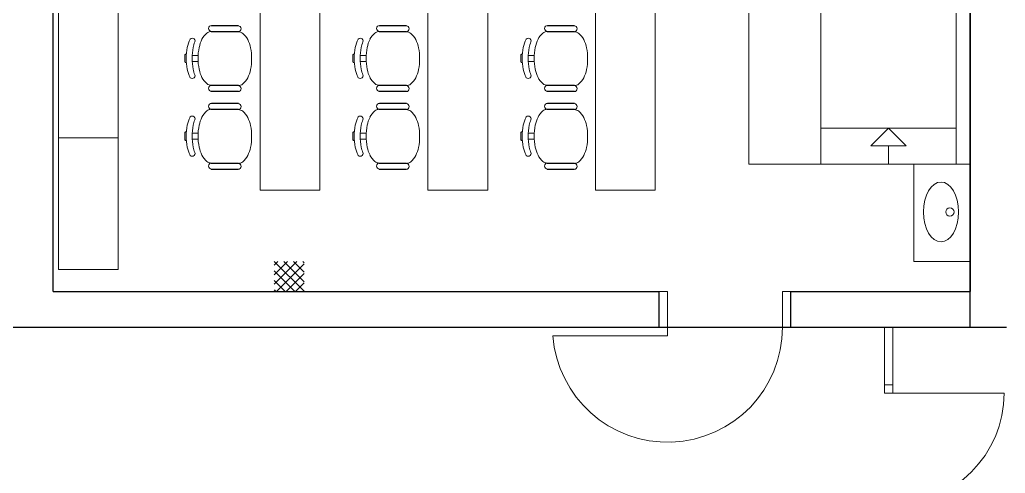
# Model space of a CAD drawing. Header units: inches. Extents: x 11 to 1053, y 2 to 902.
# Drawn here: x 877.1 to 959.4, y 651.6 to 689.5 of the extents above; entities that cross this region are included whole.
import ezdxf

# ---------------------------------------------------------------- set-up
doc = ezdxf.new("R2010")
doc.units = ezdxf.units.IN
doc.header["$MEASUREMENT"] = 0
for name, color, linetype, lineweight in [('A-SANITARIJE', 253, 'Continuous', 0), ('OPREMA', 253, 'Continuous', 0), ('STOLARIJA', 5, 'Continuous', 0), ('ZID', 5, 'Continuous', 30)]:
    doc.layers.add(name, color=color, linetype=linetype, lineweight=lineweight)
doc.layers.add('SRAFURA', color=2, linetype='Continuous')

msp = doc.modelspace()

# ---------------------------------------------------------------- hatches: boundary and pattern name
at = {"layer": 'SRAFURA'}
h = msp.add_hatch(dxfattribs=at)
h.set_pattern_fill('ANSI37', color=256, scale=4.5, angle=360, style=0)
h.set_pattern_definition([(315, (9240.0981, -4229.5001), (-0.397747564, -0.397747564), []), (225, (9240.0981, -4229.5001), (-0.397747564, 0.397747564), [])])
h.paths.add_polyline_path([(898.374, 669.308), (898.374, 666.808), (900.874, 666.808), (900.874, 669.308)])

# ---------------------------------------------------------------- linework, layer by layer
at = {"color": 85, "true_color": 0x58ba48}
for p, q in [((956.5, 663.809, 50), (956.5, 706.315, 50)), ((876.865, 663.809, 50), (956.5, 663.809, 50))]:
    msp.add_line(p, q, dxfattribs=at)
at = {"layer": 'A-SANITARIJE'}
for p, q in [((951.803, 669.309, 50), (951.803, 677.447, 50)), ((956.53, 677.447, 50), (951.803, 677.447, 50)), ((951.803, 669.309, 50), (956.53, 669.309, 50))]:
    msp.add_line(p, q, dxfattribs=at)
at = {"layer": 'A-SANITARIJE', "lineweight": 0}
msp.add_circle((954.803, 673.447, 50), 0.35, dxfattribs=at)
at = {"layer": 'A-SANITARIJE'}
msp.add_ellipse((954.068, 673.447, 50), major_axis=(0, 2.5), ratio=0.586768, dxfattribs=at)
at = {"layer": 'OPREMA'}
for p, q in [((880.359, 723.641, 50), (880.359, 668.641, 50)), ((885.359, 668.641, 50), (885.359, 723.641, 50)), ((938.025, 717.447, 50), (938.025, 677.447, 50)), ((944.025, 717.447, 50), (944.025, 677.447, 50)), ((955.325, 677.447, 50), (955.325, 717.447, 50)), ((897.205, 696.257, 50), (897.205, 675.257, 50)), ((902.205, 696.257, 50), (902.205, 675.257, 50)), ((911.206, 696.257, 50), (911.206, 675.257, 50)), ((916.206, 696.257, 50), (916.206, 675.257, 50)), ((925.206, 696.257, 50), (925.206, 675.257, 50)), ((930.206, 696.257, 50), (930.206, 675.257, 50)), ((893.121, 689.006, 50), (895.371, 689.006, 50)), ((893.146, 689.035, 50), (895.396, 689.035, 50)), ((907.151, 689.006, 50), (909.401, 689.006, 50)), ((907.176, 689.035, 50), (909.426, 689.035, 50)), ((921.181, 689.006, 50), (923.431, 689.006, 50)), ((921.205, 689.035, 50), (923.455, 689.035, 50)), ((893.121, 688.506, 50), (895.371, 688.506, 50)), ((893.146, 688.535, 50), (895.396, 688.535, 50)), ((907.151, 688.506, 50), (909.401, 688.506, 50)), ((907.176, 688.535, 50), (909.426, 688.535, 50)), ((921.181, 688.506, 50), (923.431, 688.506, 50)), ((921.205, 688.535, 50), (923.455, 688.535, 50)), ((890.921, 685.985, 50), (890.921, 686.585, 50)), ((891.035, 686.635, 50), (890.971, 686.635, 50)), ((891.528, 686.535, 50), (892.028, 686.535, 50)), ((904.951, 685.985, 50), (904.951, 686.585, 50)), ((905.064, 686.635, 50), (905.001, 686.635, 50)), ((905.558, 686.535, 50), (906.058, 686.535, 50)), ((918.98, 685.985, 50), (918.98, 686.585, 50)), ((919.094, 686.635, 50), (919.03, 686.635, 50)), ((919.587, 686.535, 50), (920.087, 686.535, 50)), ((891.035, 685.935, 50), (890.971, 685.935, 50)), ((891.528, 686.035, 50), (892.028, 686.035, 50)), ((905.064, 685.935, 50), (905.001, 685.935, 50)), ((905.558, 686.035, 50), (906.058, 686.035, 50)), ((919.094, 685.935, 50), (919.03, 685.935, 50)), ((919.587, 686.035, 50), (920.087, 686.035, 50)), ((893.121, 684.006, 50), (895.371, 684.006, 50)), ((893.146, 684.035, 50), (895.396, 684.035, 50)), ((907.151, 684.006, 50), (909.401, 684.006, 50)), ((907.176, 684.035, 50), (909.426, 684.035, 50)), ((921.181, 684.006, 50), (923.431, 684.006, 50)), ((921.205, 684.035, 50), (923.455, 684.035, 50)), ((893.121, 683.506, 50), (895.371, 683.506, 50)), ((893.146, 683.535, 50), (895.396, 683.535, 50)), ((907.151, 683.506, 50), (909.401, 683.506, 50)), ((907.176, 683.535, 50), (909.426, 683.535, 50)), ((921.181, 683.506, 50), (923.431, 683.506, 50)), ((921.205, 683.535, 50), (923.455, 683.535, 50)), ((893.121, 682.503, 50), (895.371, 682.503, 50)), ((893.146, 682.532, 50), (895.396, 682.532, 50)), ((907.151, 682.503, 50), (909.401, 682.503, 50)), ((907.176, 682.532, 50), (909.426, 682.532, 50)), ((921.181, 682.503, 50), (923.431, 682.503, 50)), ((921.205, 682.532, 50), (923.455, 682.532, 50)), ((893.121, 682.003, 50), (895.371, 682.003, 50)), ((893.146, 682.032, 50), (895.396, 682.032, 50)), ((907.151, 682.003, 50), (909.401, 682.003, 50)), ((907.176, 682.032, 50), (909.426, 682.032, 50)), ((921.181, 682.003, 50), (923.431, 682.003, 50)), ((921.205, 682.032, 50), (923.455, 682.032, 50)), ((890.921, 679.482, 50), (890.921, 680.082, 50)), ((891.035, 680.132, 50), (890.971, 680.132, 50)), ((891.528, 680.032, 50), (892.028, 680.032, 50)), ((904.951, 679.482, 50), (904.951, 680.082, 50)), ((905.064, 680.132, 50), (905.001, 680.132, 50)), ((905.558, 680.032, 50), (906.058, 680.032, 50)), ((918.98, 679.482, 50), (918.98, 680.082, 50)), ((919.094, 680.132, 50), (919.03, 680.132, 50)), ((919.587, 680.032, 50), (920.087, 680.032, 50)), ((944.025, 680.447, 50), (955.325, 680.447, 50)), ((949.675, 680.447, 50), (948.196, 678.961, 50)), ((949.675, 680.447, 50), (951.153, 678.961, 50)), ((885.359, 679.641, 50), (880.359, 679.641, 50)), ((891.035, 679.432, 50), (890.971, 679.432, 50)), ((891.528, 679.532, 50), (892.028, 679.532, 50)), ((905.064, 679.432, 50), (905.001, 679.432, 50)), ((905.558, 679.532, 50), (906.058, 679.532, 50)), ((919.094, 679.432, 50), (919.03, 679.432, 50)), ((919.587, 679.532, 50), (920.087, 679.532, 50)), ((948.196, 678.961, 50), (951.153, 678.961, 50)), ((949.675, 678.961, 50), (949.675, 677.447, 50)), ((893.121, 677.503, 50), (895.371, 677.503, 50)), ((893.146, 677.532, 50), (895.396, 677.532, 50)), ((907.151, 677.503, 50), (909.401, 677.503, 50)), ((907.176, 677.532, 50), (909.426, 677.532, 50)), ((921.181, 677.503, 50), (923.431, 677.503, 50)), ((921.205, 677.532, 50), (923.455, 677.532, 50)), ((938.025, 677.447, 50), (956.53, 677.447, 50)), ((893.121, 677.003, 50), (895.371, 677.003, 50)), ((893.146, 677.032, 50), (895.396, 677.032, 50)), ((907.151, 677.003, 50), (909.401, 677.003, 50)), ((907.176, 677.032, 50), (909.426, 677.032, 50)), ((921.181, 677.003, 50), (923.431, 677.003, 50)), ((921.205, 677.032, 50), (923.455, 677.032, 50)), ((897.205, 675.257, 50), (902.205, 675.257, 50)), ((911.206, 675.257, 50), (916.206, 675.257, 50)), ((925.206, 675.257, 50), (930.206, 675.257, 50)), ((885.359, 668.641, 50), (880.359, 668.641, 50))]:
    msp.add_line(p, q, dxfattribs=at)
for centre, radius, start, end in [((893.146, 688.785, 50), 0.25, 90, 270), ((895.371, 688.756, 50), 0.25, 270, 90), ((907.176, 688.785, 50), 0.25, 90, 270), ((909.401, 688.756, 50), 0.25, 270, 90), ((921.205, 688.785, 50), 0.25, 90, 270), ((923.431, 688.756, 50), 0.25, 270, 90), ((893.796, 687.153, 50), 1.616, 129.63927, 153.43495), ((893.146, 687.938, 50), 0.597, 90, 129.63927), ((895.371, 687.908, 50), 0.597, 50.36073, 90), ((894.722, 687.124, 50), 1.616, 26.56505, 50.36073), ((907.825, 687.153, 50), 1.616, 129.63927, 153.43495), ((907.176, 687.938, 50), 0.597, 90, 129.63927), ((909.401, 687.908, 50), 0.597, 50.36073, 90), ((908.751, 687.124, 50), 1.616, 26.56505, 50.36073), ((921.855, 687.153, 50), 1.616, 129.63927, 153.43495), ((921.205, 687.938, 50), 0.597, 90, 129.63927), ((923.431, 687.908, 50), 0.597, 50.36073, 90), ((922.781, 687.124, 50), 1.616, 26.56505, 50.36073), ((893.843, 686.63, 50), 2.786, 153.43495, 168.29908), ((891.538, 687.739, 50), 0.229, 338.4187, 158.4187), ((894.343, 686.63, 50), 2.786, 158.4187, 168.29908), ((894.843, 686.63, 50), 2.786, 153.43495, 168.29908), ((893.675, 686.601, 50), 2.786, 11.70092, 26.56505), ((907.873, 686.63, 50), 2.786, 153.43495, 168.29908), ((905.568, 687.739, 50), 0.229, 338.4187, 158.4187), ((908.373, 686.63, 50), 2.786, 158.4187, 168.29908), ((908.873, 686.63, 50), 2.786, 153.43495, 168.29908), ((907.704, 686.601, 50), 2.786, 11.70092, 26.56505), ((921.902, 686.63, 50), 2.786, 153.43495, 168.29908), ((919.598, 687.739, 50), 0.229, 338.4187, 158.4187), ((922.402, 686.63, 50), 2.786, 158.4187, 168.29908), ((922.902, 686.63, 50), 2.786, 153.43495, 168.29908), ((921.734, 686.601, 50), 2.786, 11.70092, 26.56505), ((890.971, 686.585, 50), 0.05, 90, 180), ((895.508, 686.285, 50), 4.487, 168.29908, 180), ((896.008, 686.285, 50), 4.487, 168.29908, 180), ((896.508, 686.285, 50), 4.487, 168.29908, 180), ((892.009, 686.256, 50), 4.487, 0, 11.70092), ((905.001, 686.585, 50), 0.05, 90, 180), ((909.538, 686.285, 50), 4.487, 168.29908, 180), ((910.038, 686.285, 50), 4.487, 168.29908, 180), ((910.538, 686.285, 50), 4.487, 168.29908, 180), ((906.039, 686.256, 50), 4.487, 0, 11.70092), ((919.03, 686.585, 50), 0.05, 90, 180), ((923.567, 686.285, 50), 4.487, 168.29908, 180), ((924.067, 686.285, 50), 4.487, 168.29908, 180), ((924.567, 686.285, 50), 4.487, 168.29908, 180), ((920.069, 686.256, 50), 4.487, 0, 11.70092), ((890.971, 685.985, 50), 0.05, 180, 270), ((895.508, 686.285, 50), 4.487, 180, 191.70092), ((896.008, 686.285, 50), 4.487, 180, 191.70092), ((896.508, 686.285, 50), 4.487, 180, 191.70092), ((892.009, 686.256, 50), 4.487, 348.29908, 0), ((905.001, 685.985, 50), 0.05, 180, 270), ((909.538, 686.285, 50), 4.487, 180, 191.70092), ((910.038, 686.285, 50), 4.487, 180, 191.70092), ((910.538, 686.285, 50), 4.487, 180, 191.70092), ((906.039, 686.256, 50), 4.487, 348.29908, 0), ((919.03, 685.985, 50), 0.05, 180, 270), ((923.567, 686.285, 50), 4.487, 180, 191.70092), ((924.067, 686.285, 50), 4.487, 180, 191.70092), ((924.567, 686.285, 50), 4.487, 180, 191.70092), ((920.069, 686.256, 50), 4.487, 348.29908, 0), ((893.843, 685.94, 50), 2.786, 191.70092, 206.56505), ((891.538, 684.831, 50), 0.229, 201.5813, 21.5813), ((894.343, 685.94, 50), 2.786, 191.70092, 201.5813), ((894.843, 685.94, 50), 2.786, 191.70092, 206.56505), ((893.675, 685.911, 50), 2.786, 333.43495, 348.29908), ((907.873, 685.94, 50), 2.786, 191.70092, 206.56505), ((905.568, 684.831, 50), 0.229, 201.5813, 21.5813), ((908.373, 685.94, 50), 2.786, 191.70092, 201.5813), ((908.873, 685.94, 50), 2.786, 191.70092, 206.56505), ((907.704, 685.911, 50), 2.786, 333.43495, 348.29908), ((921.902, 685.94, 50), 2.786, 191.70092, 206.56505), ((919.598, 684.831, 50), 0.229, 201.5813, 21.5813), ((922.402, 685.94, 50), 2.786, 191.70092, 201.5813), ((922.902, 685.94, 50), 2.786, 191.70092, 206.56505), ((921.734, 685.911, 50), 2.786, 333.43495, 348.29908), ((893.796, 685.417, 50), 1.616, 206.56505, 230.36073), ((893.146, 684.632, 50), 0.597, 230.36073, 270), ((893.146, 683.785, 50), 0.25, 90, 270), ((895.371, 684.603, 50), 0.597, 270, 309.63927), ((895.371, 683.756, 50), 0.25, 270, 90), ((894.722, 685.387, 50), 1.616, 309.63927, 333.43495), ((907.825, 685.417, 50), 1.616, 206.56505, 230.36073), ((907.176, 684.632, 50), 0.597, 230.36073, 270), ((907.176, 683.785, 50), 0.25, 90, 270), ((909.401, 684.603, 50), 0.597, 270, 309.63927), ((909.401, 683.756, 50), 0.25, 270, 90), ((908.751, 685.387, 50), 1.616, 309.63927, 333.43495), ((921.855, 685.417, 50), 1.616, 206.56505, 230.36073), ((921.205, 684.632, 50), 0.597, 230.36073, 270), ((921.205, 683.785, 50), 0.25, 90, 270), ((923.431, 684.603, 50), 0.597, 270, 309.63927), ((923.431, 683.756, 50), 0.25, 270, 90), ((922.781, 685.387, 50), 1.616, 309.63927, 333.43495), ((893.146, 682.282, 50), 0.25, 90, 270), ((895.371, 682.253, 50), 0.25, 270, 90), ((907.176, 682.282, 50), 0.25, 90, 270), ((909.401, 682.253, 50), 0.25, 270, 90), ((921.205, 682.282, 50), 0.25, 90, 270), ((923.431, 682.253, 50), 0.25, 270, 90), ((891.538, 681.236, 50), 0.229, 338.4187, 158.4187), ((893.796, 680.65, 50), 1.616, 129.63927, 153.43495), ((893.146, 681.435, 50), 0.597, 90, 129.63927), ((895.371, 681.405, 50), 0.597, 50.36073, 90), ((894.722, 680.621, 50), 1.616, 26.56505, 50.36073), ((905.568, 681.236, 50), 0.229, 338.4187, 158.4187), ((907.825, 680.65, 50), 1.616, 129.63927, 153.43495), ((907.176, 681.435, 50), 0.597, 90, 129.63927), ((909.401, 681.405, 50), 0.597, 50.36073, 90), ((908.751, 680.621, 50), 1.616, 26.56505, 50.36073), ((919.598, 681.236, 50), 0.229, 338.4187, 158.4187), ((921.855, 680.65, 50), 1.616, 129.63927, 153.43495), ((921.205, 681.435, 50), 0.597, 90, 129.63927), ((923.431, 681.405, 50), 0.597, 50.36073, 90), ((922.781, 680.621, 50), 1.616, 26.56505, 50.36073), ((895.508, 679.782, 50), 4.487, 168.29908, 180), ((893.843, 680.127, 50), 2.786, 153.43495, 168.29908), ((896.008, 679.782, 50), 4.487, 168.29908, 180), ((894.343, 680.127, 50), 2.786, 158.4187, 168.29908), ((896.508, 679.782, 50), 4.487, 168.29908, 180), ((894.843, 680.127, 50), 2.786, 153.43495, 168.29908), ((893.675, 680.098, 50), 2.786, 11.70092, 26.56505), ((892.009, 679.753, 50), 4.487, 0, 11.70092), ((909.538, 679.782, 50), 4.487, 168.29908, 180), ((907.873, 680.127, 50), 2.786, 153.43495, 168.29908), ((910.038, 679.782, 50), 4.487, 168.29908, 180), ((908.373, 680.127, 50), 2.786, 158.4187, 168.29908), ((910.538, 679.782, 50), 4.487, 168.29908, 180), ((908.873, 680.127, 50), 2.786, 153.43495, 168.29908), ((907.704, 680.098, 50), 2.786, 11.70092, 26.56505), ((906.039, 679.753, 50), 4.487, 0, 11.70092), ((923.567, 679.782, 50), 4.487, 168.29908, 180), ((921.902, 680.127, 50), 2.786, 153.43495, 168.29908), ((924.067, 679.782, 50), 4.487, 168.29908, 180), ((922.402, 680.127, 50), 2.786, 158.4187, 168.29908), ((924.567, 679.782, 50), 4.487, 168.29908, 180), ((922.902, 680.127, 50), 2.786, 153.43495, 168.29908), ((921.734, 680.098, 50), 2.786, 11.70092, 26.56505), ((920.069, 679.753, 50), 4.487, 0, 11.70092), ((890.971, 680.082, 50), 0.05, 90, 180), ((905.001, 680.082, 50), 0.05, 90, 180), ((919.03, 680.082, 50), 0.05, 90, 180), ((890.971, 679.482, 50), 0.05, 180, 270), ((895.508, 679.782, 50), 4.487, 180, 191.70092), ((896.008, 679.782, 50), 4.487, 180, 191.70092), ((896.508, 679.782, 50), 4.487, 180, 191.70092), ((892.009, 679.753, 50), 4.487, 348.29908, 0), ((905.001, 679.482, 50), 0.05, 180, 270), ((909.538, 679.782, 50), 4.487, 180, 191.70092), ((910.038, 679.782, 50), 4.487, 180, 191.70092), ((910.538, 679.782, 50), 4.487, 180, 191.70092), ((906.039, 679.753, 50), 4.487, 348.29908, 0), ((919.03, 679.482, 50), 0.05, 180, 270), ((923.567, 679.782, 50), 4.487, 180, 191.70092), ((924.067, 679.782, 50), 4.487, 180, 191.70092), ((924.567, 679.782, 50), 4.487, 180, 191.70092), ((920.069, 679.753, 50), 4.487, 348.29908, 0), ((893.843, 679.437, 50), 2.786, 191.70092, 206.56505), ((891.538, 678.328, 50), 0.229, 201.5813, 21.5813), ((894.343, 679.437, 50), 2.786, 191.70092, 201.5813), ((894.843, 679.437, 50), 2.786, 191.70092, 206.56505), ((893.796, 678.914, 50), 1.616, 206.56505, 230.36073), ((894.722, 678.884, 50), 1.616, 309.63927, 333.43495), ((893.675, 679.408, 50), 2.786, 333.43495, 348.29908), ((907.873, 679.437, 50), 2.786, 191.70092, 206.56505), ((905.568, 678.328, 50), 0.229, 201.5813, 21.5813), ((908.373, 679.437, 50), 2.786, 191.70092, 201.5813), ((908.873, 679.437, 50), 2.786, 191.70092, 206.56505), ((907.825, 678.914, 50), 1.616, 206.56505, 230.36073), ((908.751, 678.884, 50), 1.616, 309.63927, 333.43495), ((907.704, 679.408, 50), 2.786, 333.43495, 348.29908), ((921.902, 679.437, 50), 2.786, 191.70092, 206.56505), ((919.598, 678.328, 50), 0.229, 201.5813, 21.5813), ((922.402, 679.437, 50), 2.786, 191.70092, 201.5813), ((922.902, 679.437, 50), 2.786, 191.70092, 206.56505), ((921.855, 678.914, 50), 1.616, 206.56505, 230.36073), ((922.781, 678.884, 50), 1.616, 309.63927, 333.43495), ((921.734, 679.408, 50), 2.786, 333.43495, 348.29908), ((893.146, 678.129, 50), 0.597, 230.36073, 270), ((893.146, 677.282, 50), 0.25, 90, 270), ((895.371, 678.1, 50), 0.597, 270, 309.63927), ((895.371, 677.253, 50), 0.25, 270, 90), ((907.176, 678.129, 50), 0.597, 230.36073, 270), ((907.176, 677.282, 50), 0.25, 90, 270), ((909.401, 678.1, 50), 0.597, 270, 309.63927), ((909.401, 677.253, 50), 0.25, 270, 90), ((921.205, 678.129, 50), 0.597, 230.36073, 270), ((921.205, 677.282, 50), 0.25, 90, 270), ((923.431, 678.1, 50), 0.597, 270, 309.63927), ((923.431, 677.253, 50), 0.25, 270, 90)]:
    msp.add_arc(centre, radius, start, end, dxfattribs=at)
at = {"layer": 'STOLARIJA'}
for p, q in [((930.53, 666.805, 50), (931.23, 666.805, 50)), ((931.23, 666.805, 50), (931.23, 663.109, 50)), ((941.53, 666.809, 50), (940.83, 666.809, 50)), ((940.83, 666.809, 50), (940.83, 663.809, 50)), ((931.23, 663.809, 50), (930.53, 663.809, 50)), ((940.83, 663.809, 50), (941.53, 663.809, 50)), ((949.33, 663.809, 50), (949.33, 658.309, 50)), ((950.03, 663.809, 50), (950.03, 658.309, 50)), ((931.23, 663.109, 50), (921.655, 663.109, 50)), ((949.33, 659.009, 50), (950.03, 659.009, 50)), ((949.33, 658.309, 50), (959.33, 658.309, 50))]:
    msp.add_line(p, q, dxfattribs=at)
for centre, radius, start in [((931.23, 663.809, 50), 9.6, 184.18153), ((950.03, 658.309, 50), 9.3, 270)]:
    msp.add_arc(centre, radius, start, 0, dxfattribs=at)
at = {"layer": 'ZID'}
for p, q in [((956.53, 666.809, 50), (956.53, 756.809, 50)), ((879.93, 666.809, 50), (879.93, 726.81, 50)), ((879.93, 666.809, 50), (930.53, 666.809, 50)), ((930.53, 663.809, 50), (930.53, 666.809, 50)), ((941.53, 666.809, 50), (956.53, 666.809, 50)), ((941.53, 663.809, 50), (941.53, 666.809, 50)), ((930.53, 663.809, 50), (930.53, 666.009, 50)), ((941.53, 663.809, 50), (941.53, 666.009, 50)), ((861.93, 663.809, 50), (930.53, 663.809, 50)), ((941.53, 663.809, 50), (959.53, 663.809, 50))]:
    msp.add_line(p, q, dxfattribs=at)

doc.saveas('drawing.dxf')
